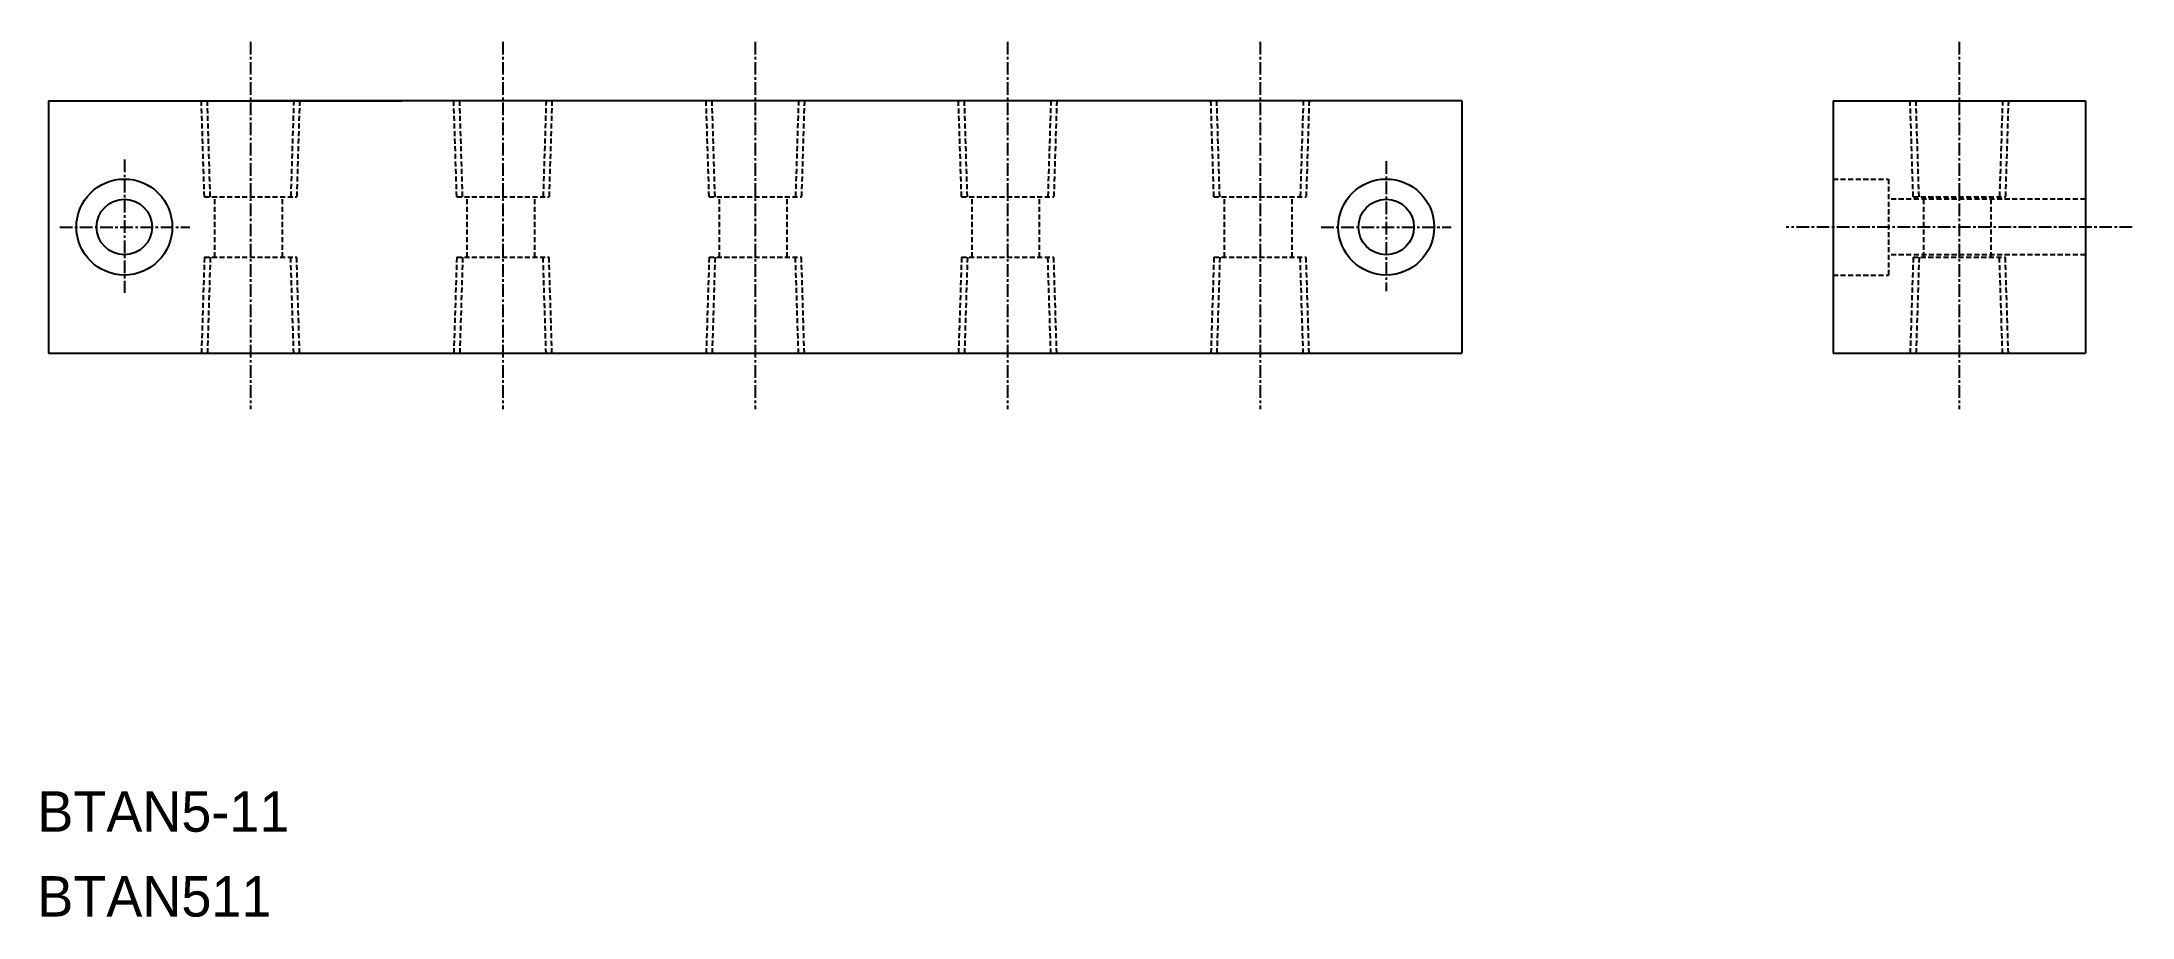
# Model space of a CAD drawing. Extents: x 4304 to 4511, y 17156 to 17243.
import ezdxf

# ---------------------------------------------------------------- set-up
doc = ezdxf.new("R2010")
doc.units = 0
doc.linetypes.add('CENTER', pattern=[2, 1.25, -0.25, 0.25, -0.25])
doc.linetypes.add('DASHED', pattern=[0.75, 0.5, -0.25])
doc.layers.get('0').update_dxf_attribs({"linetype": 'CONTINUOUS'})
doc.layers.add('CENTER', color=1, linetype='CENTER')

msp = doc.modelspace()

# ---------------------------------------------------------------- linework, layer by layer
at = {"color": 7, "linetype": 'CONTINUOUS'}
for p, q in [((4304.66, 17236.99), (4339.66, 17236.99)), ((4304.66, 17236.99), (4304.66, 17211.99)), ((4444.66, 17236.99), (4324.84, 17236.99)), ((4444.66, 17236.99), (4444.66, 17211.99)), ((4481.42, 17236.99), (4506.42, 17236.99)), ((4481.42, 17236.99), (4481.42, 17211.99)), ((4506.42, 17236.99), (4506.42, 17211.99)), ((4304.66, 17211.99), (4444.66, 17211.99)), ((4481.42, 17211.99), (4506.42, 17211.99))]:
    msp.add_line(p, q, dxfattribs=at)
at = {"color": 3, "linetype": 'DASHED'}
for p, q in [((4320.09, 17227.49), (4319.79, 17236.99)), ((4320.67, 17227.49), (4320.38, 17237.01)), ((4328.94, 17237.01), (4328.64, 17227.49)), ((4329.52, 17236.99), (4329.23, 17227.49)), ((4345.09, 17227.49), (4344.79, 17236.99)), ((4345.67, 17227.49), (4345.38, 17237.01)), ((4353.94, 17237.01), (4353.64, 17227.49)), ((4354.52, 17236.99), (4354.23, 17227.49)), ((4370.09, 17227.49), (4369.79, 17236.99)), ((4370.67, 17227.49), (4370.38, 17237.01)), ((4378.94, 17237.01), (4378.64, 17227.49)), ((4379.52, 17236.99), (4379.23, 17227.49)), ((4395.09, 17227.49), (4394.79, 17236.99)), ((4395.67, 17227.49), (4395.38, 17237.01)), ((4403.94, 17237.01), (4403.64, 17227.49)), ((4404.52, 17236.99), (4404.23, 17227.49)), ((4420.09, 17227.49), (4419.79, 17236.99)), ((4420.67, 17227.49), (4420.38, 17237.01)), ((4428.94, 17237.01), (4428.64, 17227.49)), ((4429.52, 17236.99), (4429.23, 17227.49)), ((4489.36, 17227.49), (4489.06, 17236.99)), ((4489.94, 17227.49), (4489.64, 17237.01)), ((4498.21, 17237.01), (4497.91, 17227.49)), ((4498.79, 17236.99), (4498.49, 17227.49)), ((4481.42, 17229.24), (4486.92, 17229.24)), ((4486.92, 17229.24), (4486.92, 17219.74)), ((4320.09, 17227.49), (4329.23, 17227.49)), ((4321.13, 17221.49), (4321.13, 17227.49)), ((4327.83, 17221.49), (4327.83, 17227.49)), ((4345.09, 17227.49), (4354.23, 17227.49)), ((4346.13, 17221.49), (4346.13, 17227.49)), ((4352.83, 17221.49), (4352.83, 17227.49)), ((4370.09, 17227.49), (4379.23, 17227.49)), ((4371.13, 17221.49), (4371.13, 17227.49)), ((4377.83, 17221.49), (4377.83, 17227.49)), ((4395.09, 17227.49), (4404.23, 17227.49)), ((4396.13, 17221.49), (4396.13, 17227.49)), ((4402.83, 17221.49), (4402.83, 17227.49)), ((4420.09, 17227.49), (4429.23, 17227.49)), ((4421.13, 17221.49), (4421.13, 17227.49)), ((4427.83, 17221.49), (4427.83, 17227.49)), ((4506.42, 17227.24), (4486.92, 17227.24)), ((4489.36, 17227.49), (4498.49, 17227.49)), ((4490.4, 17221.49), (4490.4, 17227.49)), ((4497.1, 17221.49), (4497.1, 17227.49)), ((4320.09, 17221.49), (4319.79, 17211.99)), ((4320.09, 17221.49), (4329.23, 17221.49)), ((4320.67, 17221.49), (4320.38, 17211.97)), ((4328.94, 17211.97), (4328.64, 17221.49)), ((4329.52, 17211.99), (4329.23, 17221.49)), ((4345.09, 17221.49), (4344.79, 17211.99)), ((4345.09, 17221.49), (4354.23, 17221.49)), ((4345.67, 17221.49), (4345.38, 17211.97)), ((4353.94, 17211.97), (4353.64, 17221.49)), ((4354.52, 17211.99), (4354.23, 17221.49)), ((4370.09, 17221.49), (4369.79, 17211.99)), ((4370.09, 17221.49), (4379.23, 17221.49)), ((4370.67, 17221.49), (4370.38, 17211.97)), ((4378.94, 17211.97), (4378.64, 17221.49)), ((4379.52, 17211.99), (4379.23, 17221.49)), ((4395.09, 17221.49), (4394.79, 17211.99)), ((4395.09, 17221.49), (4404.23, 17221.49)), ((4395.67, 17221.49), (4395.38, 17211.97)), ((4403.94, 17211.97), (4403.64, 17221.49)), ((4404.52, 17211.99), (4404.23, 17221.49)), ((4420.09, 17221.49), (4419.79, 17211.99)), ((4420.09, 17221.49), (4429.23, 17221.49)), ((4420.67, 17221.49), (4420.38, 17211.97)), ((4428.94, 17211.97), (4428.64, 17221.49)), ((4429.52, 17211.99), (4429.23, 17221.49)), ((4506.42, 17221.74), (4486.92, 17221.74)), ((4489.36, 17221.49), (4489.06, 17211.99)), ((4489.36, 17221.49), (4498.49, 17221.49)), ((4489.94, 17221.49), (4489.64, 17211.97)), ((4498.21, 17211.97), (4497.91, 17221.49)), ((4498.79, 17211.99), (4498.49, 17221.49)), ((4481.42, 17219.74), (4486.92, 17219.74))]:
    msp.add_line(p, q, dxfattribs=at)
at = {"color": 7, "linetype": 'CONTINUOUS'}
for centre, radius in [((4312.16, 17224.49), 4.75), ((4437.16, 17224.49), 4.75), ((4312.16, 17224.49), 2.75), ((4437.16, 17224.49), 2.75)]:
    msp.add_circle(centre, radius, dxfattribs=at)
at = {"layer": 'CENTER', "color": 1, "linetype": 'CENTER'}
for p, q in [((4324.66, 17242.82), (4324.66, 17206.47)), ((4349.66, 17242.82), (4349.66, 17206.47)), ((4374.66, 17242.82), (4374.66, 17206.47)), ((4399.66, 17242.82), (4399.66, 17206.47)), ((4424.66, 17242.82), (4424.66, 17206.47)), ((4493.92, 17242.82), (4493.92, 17206.47)), ((4312.16, 17231.16), (4312.16, 17217.98)), ((4437.16, 17231), (4437.16, 17218.14)), ((4305.76, 17224.49), (4318.63, 17224.49)), ((4430.71, 17224.49), (4443.58, 17224.49)), ((4511.05, 17224.49), (4476.79, 17224.49))]:
    msp.add_line(p, q, dxfattribs=at)

# ---------------------------------------------------------------- texts
at = {"color": 7, "linetype": 'CONTINUOUS'}
for s, p in [('BTAN5-11', (4303.54, 17164.64)), ('BTAN511', (4303.54, 17156.24))]:
    msp.add_text(s, height=4, dxfattribs=at).set_placement(p)

doc.saveas('drawing.dxf')
